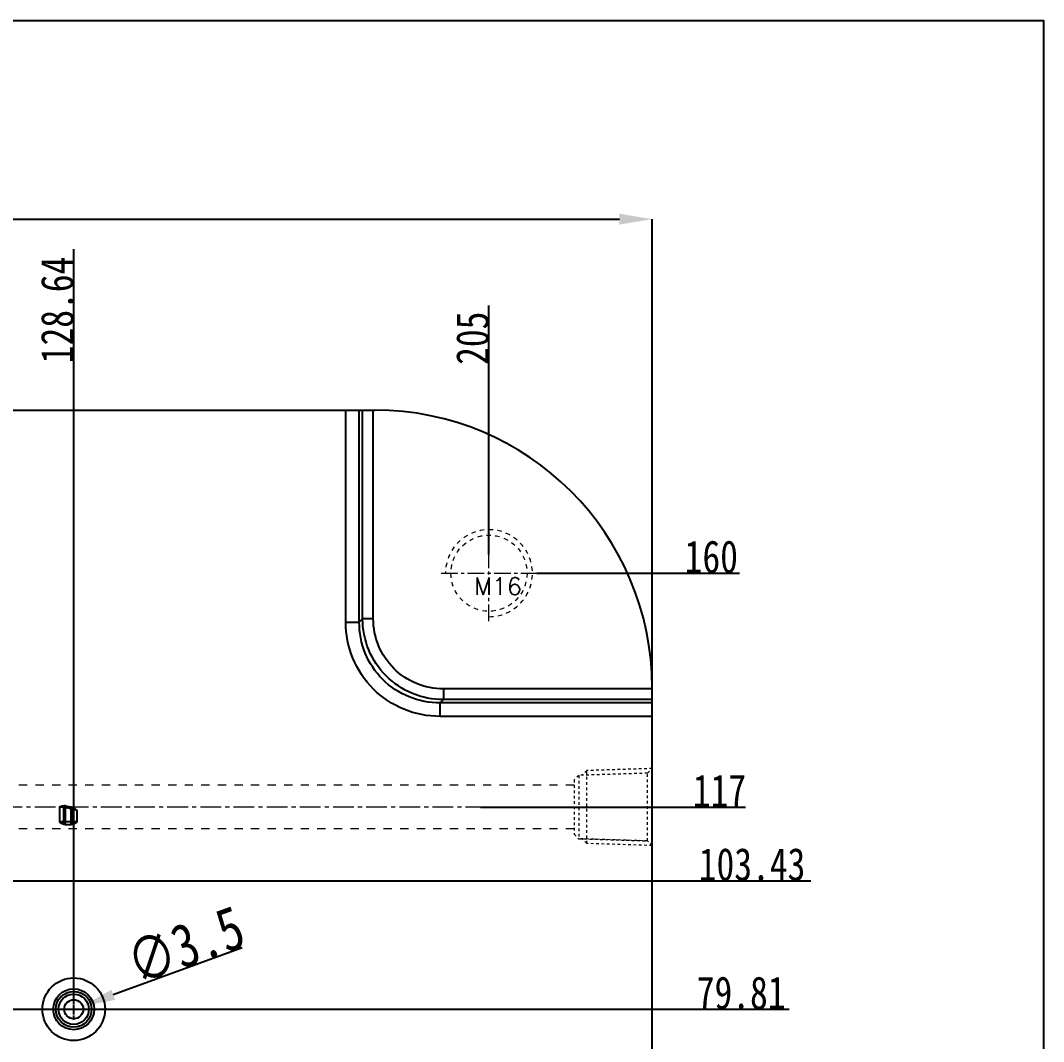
# Model space of a CAD drawing. Header units: millimetres. Extents: x 1572 to 4063, y -10865 to -3081.
# Drawn here: x 2886.4 to 3074.6, y -6379.7 to -6191.9 of the extents above; entities that cross this region are included whole.
import ezdxf

# ---------------------------------------------------------------- set-up
doc = ezdxf.new("R2010")
doc.units = ezdxf.units.MM
doc.header["$LTSCALE"] = 16.335
doc.header["$PDMODE"] = 3
doc.header["$PDSIZE"] = 0.3125
doc.linetypes.add('CENTER', pattern=[0.6, 0.375, -0.075, 0.075, -0.075])
doc.linetypes.add('HIDDEN', pattern=[0.2, 0.1, -0.1])
doc.layers.get('0').update_dxf_attribs({"linetype": 'CONTINUOUS'})
doc.layers.get('Defpoints').update_dxf_attribs({"linetype": 'CONTINUOUS'})
doc.layers.add('cool', color=153, linetype='HIDDEN', lineweight=9)
doc.layers.add('screw', color=33, linetype='CONTINUOUS', lineweight=13)
doc.layers.add('DEFAULT_2', color=8, linetype='HIDDEN')
doc.styles.get("Standard").update_dxf_attribs({"font": 'txt', "width": 0.8})
doc.styles.add('TXT', font='txt.shx', dxfattribs={"bigfont": 'gbcbig.shx'})
doc.dimstyles.new('ISO-25', dxfattribs={"dimtxt": 8, "dimasz": 6, "dimexe": 0, "dimexo": 0, "dimgap": 0, "dimtad": 1, "dimdsep": 46, "dimtxsty": 'Standard', "dimcen": 0, "dimclrd": 4, "dimclre": 4, "dimclrt": 6, "dimazin": 0, "dimtfac": 1, "dimtofl": 0, "dimtmove": 0, "dimatfit": 3, "dimfxl": 1, "dimarcsym": 0})

# ---------------------------------------------------------------- blocks, each defined once
blk = doc.blocks.new('*D179')
at = {"color": 4, "lineweight": -2, "transparency": 16777216}
blk.add_line((2927.18, -6362.47), (2903.51, -6371.12), dxfattribs=at)
at = {"color": 4, "transparency": 16777216}
blk.add_solid([(2903.17, -6370.18), (2903.86, -6372.06), (2897.88, -6373.18)], dxfattribs=at)
at = {"layer": 'Defpoints', "color": 0, "transparency": 16777216}
for p in [(2897.88, -6373.18), (2894.59, -6374.38)]:
    blk.add_point(p, dxfattribs=at)
at = {"color": 6, "transparency": 16777216, "insert": (2916.79, -6362.01), "char_height": 8, "attachment_point": 5, "rotation": 20.0689}
blk.add_mtext('∅3.5', dxfattribs=at)
blk = doc.blocks.new('*D186')
at = {"color": 4, "lineweight": -2, "transparency": 16777216}
for p, q in [((2532.59, -6331.09), (2532.59, -6228.48)), ((2538.59, -6228.48), (2996.59, -6228.48)), ((3002.59, -6326.37), (3002.59, -6228.48))]:
    blk.add_line(p, q, dxfattribs=at)
at = {"color": 4, "transparency": 16777216}
for points in [[(2538.59, -6227.48), (2538.59, -6229.48), (2532.59, -6228.48)], [(2996.59, -6227.48), (2996.59, -6229.48), (3002.59, -6228.48)]]:
    blk.add_solid(points, dxfattribs=at)
at = {"layer": 'Defpoints', "color": 0, "transparency": 16777216}
for p in [(3002.59, -6228.48), (3002.59, -6326.37), (2532.59, -6331.09)]:
    blk.add_point(p, dxfattribs=at)
at = {"color": 6, "transparency": 16777216, "insert": (2771.41, -6224.48), "char_height": 8, "attachment_point": 5}
blk.add_mtext('470', dxfattribs=at)
blk = doc.blocks.new('cool_jt_f12')
at = {"layer": 'cool', "ltscale": 0.3}
for p, q in [((0, 7.0785), (0.856, 6.2225)), ((0, 7.0785), (12, 6.7035)), ((0.856, 6.2225), (0.856, -6.2225)), ((13.5, 5.827375), (0.856, 6.2225)), ((0.856, 6.2225), (13.5, 5.827375)), ((12, 6.7035), (12.856, 5.8475)), ((12, 6.7035), (12, -6.7035)), ((14.327375, 5), (13.5, 5.827375)), ((13.5, -5.827375), (13.5, 5.827375)), ((14.327375, -5), (14.327375, 5)), ((13.5, -5.827375), (14.327375, -5)), ((0.856, -6.2225), (0, -7.0785)), ((0, -7.0785), (12, -6.7035)), ((0.856, -6.2225), (13.5, -5.827375)), ((12, -6.7035), (12.856, -5.8475))]:
    blk.add_line(p, q, dxfattribs=at)
blk = doc.blocks.new('147')
at = {"layer": 'cool', "ltscale": 0.932966}
for p, q in [((229.57, -3849.57), (-211.77, -3849.57)), ((229.57, -3857.57), (-211.77, -3857.57))]:
    blk.add_line(p, q, dxfattribs=at)
at = {"layer": 'cool', "color": 1, "linetype": 'CENTER', "ltscale": 0.621977}
blk.add_line((243.9, -3853.57), (-226.1, -3853.57), dxfattribs=at)
at = {"layer": 'cool', "ltscale": 0.932966}
blk.add_blockref('cool_jt_f12', (-226.1, -3853.57), dxfattribs=at)
at = {"layer": 'cool', "ltscale": 0.932966, "rotation": 179.9999999999999}
blk.add_blockref('cool_jt_f12', (243.9, -3853.57), dxfattribs=at)
blk = doc.blocks.new('screw_m16_g')
at = {"layer": 'screw', "color": 1, "linetype": 'CENTER', "ltscale": 0.497582}
for p, q in [((0, -8.8), (0, 8.8)), ((-8.8, 0), (8.8, 0))]:
    blk.add_line(p, q, dxfattribs=at)
at = {"layer": 'screw', "color": 33, "linetype": 'HIDDEN', "ltscale": 0.497582}
blk.add_circle((0, 0), 7, dxfattribs=at)
at = {"layer": 'screw', "color": 92, "linetype": 'HIDDEN', "ltscale": 0.497582}
blk.add_arc((0, 0), 8, 270, 180, dxfattribs=at)
at = {"layer": 'screw', "color": 6, "style": 'TXT'}
blk.add_text('M16', height=3.2, dxfattribs=at).set_placement((-2.72, -4))
blk = doc.blocks.new('*D232')
at = {"color": 4, "lineweight": -2, "transparency": 16777216}
blk.add_line((2971.06, -6336.59), (3019.77, -6336.59), dxfattribs=at)
at = {"layer": 'Defpoints', "color": 0, "transparency": 16777216}
for p in [(2971.06, -6336.59), (3010.17, -6336.59), (2767.59, -6453.59)]:
    blk.add_point(p, dxfattribs=at)
at = {"color": 6, "transparency": 16777216, "insert": (3014.97, -6333.59), "char_height": 6, "attachment_point": 5}
blk.add_mtext('117', dxfattribs=at)
blk = doc.blocks.new('*D233')
at = {"color": 4, "lineweight": -2, "transparency": 16777216}
blk.add_line((2812.82, -6350.16), (3031.77, -6350.16), dxfattribs=at)
at = {"layer": 'Defpoints', "color": 0, "transparency": 16777216}
for p in [(2812.82, -6350.16), (3010.17, -6350.16), (2767.59, -6453.59)]:
    blk.add_point(p, dxfattribs=at)
at = {"color": 6, "transparency": 16777216, "insert": (3020.97, -6347.16), "char_height": 6, "attachment_point": 5}
blk.add_mtext('103.43', dxfattribs=at)
blk = doc.blocks.new('*D234')
at = {"color": 4, "lineweight": -2, "transparency": 16777216}
blk.add_line((2787.69, -6373.78), (3027.77, -6373.78), dxfattribs=at)
at = {"layer": 'Defpoints', "color": 0, "transparency": 16777216}
for p in [(2787.69, -6373.78), (3010.17, -6373.78), (2767.59, -6453.59)]:
    blk.add_point(p, dxfattribs=at)
at = {"color": 6, "transparency": 16777216, "insert": (3018.97, -6370.78), "char_height": 6, "attachment_point": 5}
blk.add_mtext('79.81', dxfattribs=at)
blk = doc.blocks.new('*D245')
at = {"color": 4, "lineweight": -2, "transparency": 16777216}
blk.add_line((2896.23, -6372.68), (2896.23, -6233.98), dxfattribs=at)
at = {"layer": 'Defpoints', "color": 0, "transparency": 16777216}
for p in [(2896.23, -6256.38), (2896.23, -6372.68), (2767.59, -6453.59)]:
    blk.add_point(p, dxfattribs=at)
at = {"color": 6, "transparency": 16777216, "insert": (2893.23, -6245.18), "char_height": 6, "attachment_point": 5, "rotation": 90}
blk.add_mtext('128.64', dxfattribs=at)
blk = doc.blocks.new('*D246')
at = {"color": 4, "lineweight": -2, "transparency": 16777216}
blk.add_line((2972.59, -6290.13), (2972.59, -6244.38), dxfattribs=at)
at = {"layer": 'Defpoints', "color": 0, "transparency": 16777216}
for p in [(2972.59, -6256.38), (2972.59, -6290.13), (2767.59, -6453.59)]:
    blk.add_point(p, dxfattribs=at)
at = {"color": 6, "transparency": 16777216, "insert": (2969.59, -6250.38), "char_height": 6, "attachment_point": 5, "rotation": 90}
blk.add_mtext('205', dxfattribs=at)
blk = doc.blocks.new('*D260')
at = {"color": 4, "lineweight": -2, "transparency": 16777216}
blk.add_line((2981.39, -6293.59), (3018.68, -6293.59), dxfattribs=at)
at = {"layer": 'Defpoints', "color": 0, "transparency": 16777216}
for p in [(2981.39, -6293.59), (3008.28, -6293.59), (2767.59, -6453.59)]:
    blk.add_point(p, dxfattribs=at)
at = {"color": 6, "transparency": 16777216, "insert": (3013.48, -6290.59), "char_height": 6, "attachment_point": 5}
blk.add_mtext('160', dxfattribs=at)

msp = doc.modelspace()

# ---------------------------------------------------------------- linework, layer by layer
at = {"color": 7, "linetype": 'Continuous'}
for p, q in [((2583.593, -6263.588), (2951.593, -6263.588)), ((2946.265, -6302.586), (2946.265, -6263.588)), ((2948.741, -6302.586), (2948.741, -6263.588)), ((2949.349, -6301.978), (2949.349, -6263.588)), ((2951.329, -6301.978), (2951.329, -6263.588)), ((2949.349, -6301.978), (2948.741, -6302.586)), ((2951.329, -6301.978), (2949.349, -6301.978)), ((2946.265, -6302.586), (2948.741, -6302.586)), ((3002.593, -6314.852), (2964.203, -6314.852)), ((2964.203, -6314.852), (2964.203, -6316.832)), ((3002.593, -6592.588), (3002.593, -6314.588)), ((2964.203, -6316.832), (2963.595, -6317.44)), ((3002.593, -6316.832), (2964.203, -6316.832)), ((3002.593, -6317.44), (2963.595, -6317.44)), ((2963.595, -6319.916), (2963.595, -6317.44)), ((3002.593, -6319.916), (2963.595, -6319.916)), ((2893.602, -6336.547), (2893.602, -6339.337)), ((2894.351, -6336.68), (2894.351, -6339.337)), ((2894.63, -6336.399), (2894.531, -6336.379)), ((2894.757, -6336.546), (2894.725, -6336.702)), ((2894.725, -6339.337), (2894.725, -6336.702)), ((2895.765, -6336.76), (2895.73, -6336.916)), ((2895.73, -6336.916), (2895.73, -6339.837)), ((2896.105, -6339.337), (2896.105, -6336.958)), ((2896.854, -6339.337), (2896.854, -6337.24)), ((2896.854, -6339.337), (2893.602, -6339.337)), ((2895.733, -6339.837), (2894.723, -6339.837))]:
    msp.add_line(p, q, dxfattribs=at)
at = {"color": 1, "linetype": 'CENTER', "ltscale": 0.108846}
for p, q in [((2896.233, -6375.703), (2896.233, -6371.853)), ((2894.308, -6373.778), (2898.158, -6373.778))]:
    msp.add_line(p, q, dxfattribs=at)
msp.add_lwpolyline([(3074.571, -6716.432), (2308.233, -6716.432), (2308.233, -6191.938), (3074.571, -6191.938)], close=True)
at = {"color": 7, "linetype": 'Continuous'}
for radius in [5.764, 3.756, 3.291, 2.789]:
    msp.add_circle((2896.233, -6373.778), radius, dxfattribs=at)
at = {"color": 2, "linetype": 'Continuous'}
msp.add_circle((2896.233, -6373.778), 1.75, dxfattribs=at)
at = {"color": 7, "linetype": 'Continuous'}
for centre, radius, start, end in [((2951.593, -6314.588), 51, 0, 90), ((2895.7, -6327.494), 9.292, 256.9473, 258.14173), ((2894.943, -6332.005), 4.394, 264.61525, 265.94538), ((2884.896, -6385.41), 49.969, 77.10282, 78.76601), ((2884.904, -6385.393), 49.672, 77.411, 78.59613), ((2894.898, -6346.221), 9.342, 83.99237, 84.88971), ((2897.552, -6332.164), 4.781, 250.38373, 251.01891), ((2897.84, -6331.329), 5.664, 251.01114, 251.5601)]:
    msp.add_arc(centre, radius, start, end, dxfattribs=at)
for points, knots in [([(2964.203, -6316.832), (2962.27, -6316.827), (2958.365, -6316.057), (2953.423, -6312.755), (2950.123, -6307.813), (2949.354, -6303.91), (2949.349, -6301.978)], [0, 0, 0, 0, 0.2500905, 0.5001319, 0.7500493, 1, 1, 1, 1]), ([(2964.203, -6314.852), (2962.526, -6314.851), (2959.136, -6314.193), (2954.845, -6311.333), (2951.987, -6307.042), (2951.329, -6303.654), (2951.329, -6301.978)], [0, 0, 0, 0, 0.2501069, 0.5001326, 0.7500335, 1, 1, 1, 1]), ([(2963.595, -6319.916), (2961.339, -6319.916), (2956.777, -6319.03), (2950.999, -6315.182), (2947.151, -6309.404), (2946.265, -6304.842), (2946.265, -6302.586)], [0, 0, 0, 0, 0.2500269, 0.5000014, 0.7499759, 1, 1, 1, 1]), ([(2963.595, -6317.44), (2961.659, -6317.446), (2957.742, -6316.7), (2952.777, -6313.406), (2949.481, -6308.441), (2948.735, -6304.523), (2948.741, -6302.586)], [0, 0, 0, 0, 0.2499859, 0.4999336, 0.749906, 1, 1, 1, 1]), ([(2893.602, -6336.547), (2893.828, -6336.473), (2894.131, -6336.359), (2894.453, -6336.364), (2894.531, -6336.379)], [0, 0, 0, 0, 0.7497053, 1, 1, 1, 1]), ([(2894.351, -6336.68), (2894.311, -6336.676), (2894.123, -6336.654), (2893.937, -6336.619), (2893.791, -6336.588)], [0, 0, 0, 0, 0.2119103, 1, 1, 1, 1]), ([(2894.725, -6336.702), (2894.659, -6336.697), (2894.571, -6336.691), (2894.484, -6336.686), (2894.464, -6336.685)], [0, 0, 0, 0, 0.7667737, 1, 1, 1, 1]), ([(2894.784, -6336.41), (2894.77, -6336.407), (2894.72, -6336.398), (2894.669, -6336.39), (2894.633, -6336.388)], [0, 0, 0, 0, 0.2791781, 1, 1, 1, 1]), ([(2895.947, -6336.667), (2895.937, -6336.663), (2895.887, -6336.647), (2895.836, -6336.634), (2895.795, -6336.625)], [0, 0, 0, 0, 0.2120806, 1, 1, 1, 1]), ([(2896.105, -6336.958), (2896.089, -6336.955), (2896.012, -6336.945), (2895.936, -6336.936), (2895.876, -6336.93)], [0, 0, 0, 0, 0.2151059, 1, 1, 1, 1]), ([(2896.854, -6337.24), (2896.784, -6337.217), (2896.531, -6337.132), (2896.28, -6337.039), (2896.105, -6336.958)], [0, 0, 0, 0, 0.2762875, 1, 1, 1, 1]), ([(2894.723, -6339.837), (2894.619, -6339.837), (2894.204, -6339.765), (2893.855, -6339.516), (2893.602, -6339.337)], [0, 0, 0, 0, 0.2507748, 1, 1, 1, 1]), ([(2894.726, -6339.837), (2894.659, -6339.837), (2894.514, -6339.781), (2894.43, -6339.656), (2894.4, -6339.586)], [0, 0, 0, 0, 0.4644818, 1, 1, 1, 1]), ([(2894.725, -6339.837), (2894.725, -6339.85), (2894.713, -6339.504), (2894.725, -6339.491), (2894.725, -6339.337)], [0, 0, 0, 0, 0.0762908, 1, 1, 1, 1]), ([(2896.105, -6339.337), (2896.105, -6339.461), (2896.052, -6339.696), (2895.831, -6339.837), (2895.73, -6339.837)], [0, 0, 0, 0, 0.5502958, 1, 1, 1, 1]), ([(2896.854, -6339.337), (2896.601, -6339.516), (2896.252, -6339.765), (2895.837, -6339.837), (2895.733, -6339.837)], [0, 0, 0, 0, 0.7492255, 1, 1, 1, 1])]:
    msp.add_open_spline(points, degree=3, knots=knots, dxfattribs=at)
for points in [[(2894.395, -6336.511), (2894.367, -6336.563), (2894.353, -6336.622), (2894.351, -6336.68)], [(2894.464, -6336.685), (2894.426, -6336.683), (2894.389, -6336.681), (2894.351, -6336.68)], [(2896.049, -6336.702), (2896.277, -6336.754), (2896.475, -6336.909), (2896.652, -6337.061)], [(2896.1, -6336.819), (2896.111, -6336.864), (2896.112, -6336.912), (2896.105, -6336.958)], [(2896.652, -6337.061), (2896.72, -6337.12), (2896.787, -6337.18), (2896.854, -6337.24)], [(2894.4, -6339.586), (2894.367, -6339.508), (2894.351, -6339.422), (2894.351, -6339.337)]]:
    msp.add_open_spline(points, degree=3, dxfattribs=at)
at = {"layer": 'DEFAULT_2', "color": 8, "linetype": 'HIDDEN'}
for p, q in [((2951.593, -6263.588), (2951.593, -6263.588)), ((3002.593, -6314.588), (3002.593, -6314.588)), ((2894.78, -6336.43), (2894.757, -6336.546)), ((2895.795, -6336.625), (2895.765, -6336.76))]:
    msp.add_line(p, q, dxfattribs=at)
for points, knots in [([(2894.633, -6336.388), (2894.59, -6336.375), (2894.485, -6336.388), (2894.419, -6336.466), (2894.395, -6336.511)], [0, 0, 0, 0, 0.4637747, 1, 1, 1, 1]), ([(2895.947, -6336.667), (2895.983, -6336.671), (2896.056, -6336.708), (2896.09, -6336.781), (2896.1, -6336.819)], [0, 0, 0, 0, 0.4711387, 1, 1, 1, 1])]:
    msp.add_open_spline(points, degree=3, knots=knots, dxfattribs=at)

# ---------------------------------------------------------------- block references
msp.add_blockref('147', (2758.697, -2483.022))
at = {"layer": 'screw'}
msp.add_blockref('screw_m16_g', (2972.593, -6293.588), dxfattribs=at)

# ---------------------------------------------------------------- dimensions: what is measured, and where the dimension line sits
dim = msp.add_linear_dim(base=(3002.593, -6228.477), p1=(2532.593, -6331.088), p2=(3002.593, -6326.374), dimstyle='ISO-25', override={"dimfxl": 1.25})
dim.commit()
dim.dimension.update_dxf_attribs({"geometry": '*D186', "text_midpoint": (2771.405, -6228.477), "dimtype": 160})
for feature_location, offset, dtype, picture, middle in [((2896.233, -6372.68), (0, 116.298), 1, '*D245', (2893.233, -6245.182)), ((2972.593, -6290.133), (0, 33.751), 1, '*D246', (2969.593, -6250.382)), ((2981.393, -6293.588), (26.889, 0), 0, '*D260', (3013.482, -6290.588)), ((2971.055, -6336.588), (39.117, 0), 0, '*D232', (3014.972, -6333.588)), ((2812.818, -6350.161), (197.354, 0), 0, '*D233', (3020.972, -6347.161)), ((2787.693, -6373.778), (222.479, 0), 0, '*D234', (3018.972, -6370.778))]:
    dim = msp.add_ordinate_dim(feature_location=feature_location, offset=offset, dtype=dtype, origin=(2767.593, -6453.588), dimstyle='ISO-25', override={"dimtxt": 6, "dimfxl": 1.25})
    dim.commit()
    dim.dimension.update_dxf_attribs({"geometry": picture, "text_midpoint": middle})
dim = msp.add_diameter_dim_2p(p1=(2894.589, -6374.379), p2=(2897.877, -6373.178), dimstyle='ISO-25', override={"dimfxl": 1.25})
dim.commit()
dim.dimension.update_dxf_attribs({"geometry": '*D179', "text_midpoint": (2916.793, -6362.008)})

doc.saveas('drawing.dxf')
